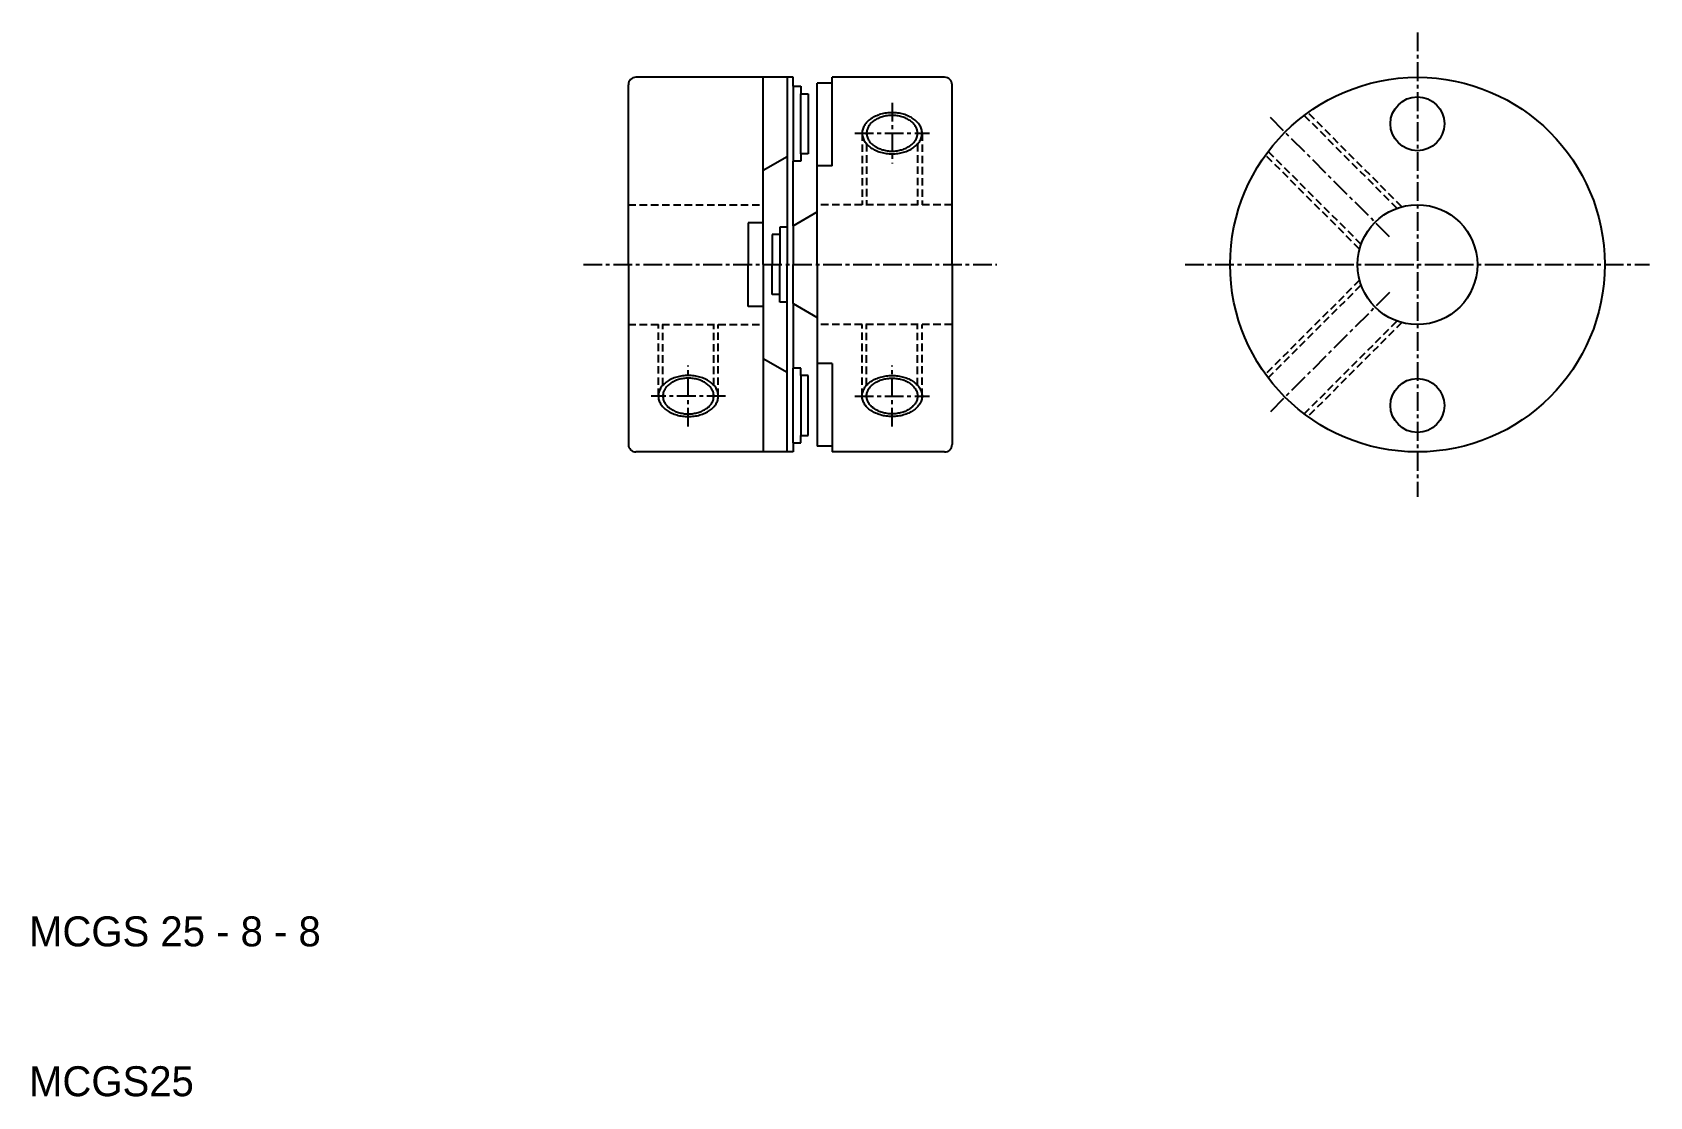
# Model space of a CAD drawing. Extents: x 0 to 108, y 0 to 71.
import ezdxf

# ---------------------------------------------------------------- set-up
doc = ezdxf.new("R2010")
doc.units = 0
doc.linetypes.add('CENTER', pattern=[2, 1.25, -0.25, 0.25, -0.25])
doc.linetypes.add('DASHED', pattern=[0.75, 0.5, -0.25])
doc.layers.get('0').update_dxf_attribs({"linetype": 'CONTINUOUS'})
doc.layers.add('CENTER', color=1, linetype='CENTER')

msp = doc.modelspace()

# ---------------------------------------------------------------- linework, layer by layer
at = {"color": 7, "linetype": 'CONTINUOUS'}
for p, q in [((40, 55.49), (40, 67.49)), ((50.6, 67.99), (40.5, 67.99)), ((49, 61.77), (49, 67.99)), ((50.6, 67.99), (50.6, 55.49)), ((51, 67.99), (50.6, 67.99)), ((51, 67.39), (51, 67.99)), ((51, 67.39), (51, 62.39)), ((51, 67.39), (51.5, 67.39)), ((51.5, 67.39), (51.5, 66.89)), ((52.6, 59.01), (52.6, 67.61)), ((53.6, 67.61), (52.6, 67.61)), ((61.1, 67.99), (53.6, 67.99)), ((53.6, 67.61), (53.6, 67.99)), ((53.6, 62.09), (53.6, 67.61)), ((61.6, 55.49), (61.6, 67.49)), ((51.5, 66.89), (52, 66.89)), ((51.5, 62.89), (51.5, 66.89)), ((52, 66.89), (52, 62.89)), ((50.6, 62.69), (49, 61.77)), ((51.5, 62.89), (51.5, 62.39)), ((52, 62.89), (51.5, 62.89)), ((49, 55.49), (49, 61.77)), ((51, 58.09), (51, 62.39)), ((51.5, 62.39), (51, 62.39)), ((53.6, 62.09), (52.6, 62.09)), ((49, 58.29), (48, 58.29)), ((48, 58.29), (48, 55.49)), ((51, 58.09), (52.6, 59.01)), ((52.6, 55.49), (52.6, 59.01)), ((50.1, 57.49), (49.6, 57.49)), ((49.6, 57.49), (49.6, 55.49)), ((50.6, 57.99), (50.1, 57.99)), ((50.1, 57.99), (50.1, 55.49)), ((51, 58.09), (51, 55.49)), ((40, 55.49), (40, 43.49)), ((48, 52.69), (48, 55.49)), ((49, 55.49), (49, 49.21)), ((49.6, 53.49), (49.6, 55.49)), ((50.1, 52.99), (50.1, 55.49)), ((50.6, 42.99), (50.6, 55.49)), ((51, 52.89), (51, 55.49)), ((52.6, 55.49), (52.6, 51.97)), ((61.6, 55.49), (61.6, 43.49)), ((50.1, 53.49), (49.6, 53.49)), ((50.6, 52.99), (50.1, 52.99)), ((49, 52.69), (48, 52.69)), ((51, 52.89), (52.6, 51.97)), ((51, 52.89), (51, 48.59)), ((52.6, 51.97), (52.6, 43.37)), ((49, 49.21), (49, 42.99)), ((50.6, 48.29), (49, 49.21)), ((51, 43.59), (51, 48.59)), ((51.5, 48.59), (51, 48.59)), ((51.5, 48.09), (51.5, 48.59)), ((53.6, 48.89), (52.6, 48.89)), ((53.6, 48.89), (53.6, 43.37)), ((52, 48.09), (51.5, 48.09)), ((51.5, 48.09), (51.5, 44.09)), ((52, 44.09), (52, 48.09)), ((51, 43.59), (51.5, 43.59)), ((51, 43.59), (51, 42.99)), ((51.5, 43.59), (51.5, 44.09)), ((51.5, 44.09), (52, 44.09)), ((53.6, 43.37), (52.6, 43.37)), ((53.6, 43.37), (53.6, 42.99)), ((50.6, 42.99), (40.5, 42.99)), ((51, 42.99), (50.6, 42.99)), ((61.1, 42.99), (53.6, 42.99))]:
    msp.add_line(p, q, dxfattribs=at)
at = {"color": 3, "linetype": 'DASHED'}
for p, q in [((85.1, 65.45), (91.3, 59.25)), ((91.62, 59.35), (85.35, 65.63)), ((55.6, 64.26), (55.6, 59.49)), ((59.6, 64.26), (59.6, 59.49)), ((55.9, 63.54), (55.9, 59.49)), ((59.3, 63.54), (59.3, 59.49)), ((88.8, 56.53), (82.52, 62.8)), ((82.7, 63.04), (88.9, 56.85)), ((40, 59.49), (49, 59.49)), ((61.6, 59.49), (52.6, 59.49)), ((88.8, 54.45), (82.52, 48.18)), ((82.7, 47.94), (88.9, 54.13)), ((40, 51.49), (49, 51.49)), ((42, 46.72), (42, 51.49)), ((42.3, 47.44), (42.3, 51.49)), ((45.7, 47.44), (45.7, 51.49)), ((46, 46.72), (46, 51.49)), ((61.6, 51.49), (52.6, 51.49)), ((55.6, 46.72), (55.6, 51.49)), ((55.9, 47.44), (55.9, 51.49)), ((59.3, 47.44), (59.3, 51.49)), ((59.6, 46.72), (59.6, 51.49)), ((85.1, 45.53), (91.3, 51.73)), ((91.62, 51.63), (85.35, 45.35))]:
    msp.add_line(p, q, dxfattribs=at)
at = {"color": 3, "linetype": 'CONTINUOUS'}
for points in [[(55.6, 64.26, 0), (55.6, 64.19, 0), (55.61, 64.12, 0), (55.62, 64.06, 0), (55.64, 63.99, 0), (55.66, 63.92, 0), (55.69, 63.86, 0), (55.72, 63.8, 0), (55.75, 63.73, 0), (55.79, 63.67, 0), (55.84, 63.61, 0), (55.88, 63.55, 0), (55.94, 63.5, 0), (55.99, 63.44, 0), (56.05, 63.39, 0), (56.12, 63.34, 0), (56.19, 63.29, 0), (56.26, 63.24, 0), (56.33, 63.2, 0), (56.41, 63.16, 0), (56.49, 63.12, 0), (56.57, 63.08, 0), (56.66, 63.05, 0), (56.74, 63.02, 0), (56.83, 62.99, 0), (56.93, 62.97, 0), (57.02, 62.95, 0), (57.11, 62.93, 0), (57.21, 62.91, 0), (57.31, 62.9, 0), (57.4, 62.89, 0), (57.5, 62.89, 0), (57.6, 62.89, 0), (57.7, 62.89, 0), (57.8, 62.89, 0), (57.89, 62.9, 0), (57.99, 62.91, 0), (58.09, 62.93, 0), (58.18, 62.95, 0), (58.27, 62.97, 0), (58.37, 62.99, 0), (58.46, 63.02, 0), (58.54, 63.05, 0), (58.63, 63.08, 0), (58.71, 63.12, 0), (58.79, 63.16, 0), (58.87, 63.2, 0), (58.94, 63.24, 0), (59.01, 63.29, 0), (59.08, 63.34, 0), (59.15, 63.39, 0), (59.21, 63.44, 0), (59.26, 63.5, 0), (59.32, 63.55, 0), (59.36, 63.61, 0), (59.41, 63.67, 0), (59.45, 63.73, 0), (59.48, 63.8, 0), (59.51, 63.86, 0), (59.54, 63.92, 0), (59.56, 63.99, 0), (59.58, 64.06, 0), (59.59, 64.12, 0), (59.6, 64.19, 0), (59.6, 64.26, 0), (59.6, 64.33, 0), (59.59, 64.39, 0), (59.58, 64.46, 0), (59.56, 64.53, 0), (59.54, 64.59, 0), (59.51, 64.66, 0), (59.48, 64.72, 0), (59.45, 64.78, 0), (59.41, 64.84, 0), (59.36, 64.9, 0), (59.32, 64.96, 0), (59.26, 65.02, 0), (59.21, 65.07, 0), (59.15, 65.13, 0), (59.08, 65.18, 0), (59.01, 65.23, 0), (58.94, 65.27, 0), (58.87, 65.32, 0), (58.79, 65.36, 0), (58.71, 65.4, 0), (58.63, 65.43, 0), (58.54, 65.47, 0), (58.46, 65.5, 0), (58.37, 65.52, 0), (58.27, 65.55, 0), (58.18, 65.57, 0), (58.09, 65.59, 0), (57.99, 65.6, 0), (57.89, 65.61, 0), (57.8, 65.62, 0), (57.7, 65.63, 0), (57.6, 65.63, 0), (57.5, 65.63, 0), (57.4, 65.62, 0), (57.31, 65.61, 0), (57.21, 65.6, 0), (57.11, 65.59, 0), (57.02, 65.57, 0), (56.93, 65.55, 0), (56.83, 65.52, 0), (56.74, 65.5, 0), (56.66, 65.47, 0), (56.57, 65.43, 0), (56.49, 65.4, 0), (56.41, 65.36, 0), (56.33, 65.32, 0), (56.26, 65.27, 0), (56.19, 65.23, 0), (56.12, 65.18, 0), (56.05, 65.13, 0), (55.99, 65.07, 0), (55.94, 65.02, 0), (55.88, 64.96, 0), (55.84, 64.9, 0), (55.79, 64.84, 0), (55.75, 64.78, 0), (55.72, 64.72, 0), (55.69, 64.66, 0), (55.66, 64.59, 0), (55.64, 64.53, 0), (55.62, 64.46, 0), (55.61, 64.39, 0), (55.6, 64.33, 0), (55.6, 64.26, 0)], [(46, 46.72, 0), (46, 46.79, 0), (45.99, 46.86, 0), (45.98, 46.92, 0), (45.96, 46.99, 0), (45.94, 47.05, 0), (45.91, 47.12, 0), (45.88, 47.18, 0), (45.85, 47.25, 0), (45.81, 47.31, 0), (45.76, 47.37, 0), (45.72, 47.43, 0), (45.66, 47.48, 0), (45.61, 47.54, 0), (45.55, 47.59, 0), (45.48, 47.64, 0), (45.41, 47.69, 0), (45.34, 47.74, 0), (45.27, 47.78, 0), (45.19, 47.82, 0), (45.11, 47.86, 0), (45.03, 47.9, 0), (44.94, 47.93, 0), (44.86, 47.96, 0), (44.77, 47.99, 0), (44.67, 48.01, 0), (44.58, 48.03, 0), (44.49, 48.05, 0), (44.39, 48.07, 0), (44.29, 48.08, 0), (44.2, 48.09, 0), (44.1, 48.09, 0), (44, 48.09, 0), (43.9, 48.09, 0), (43.8, 48.09, 0), (43.71, 48.08, 0), (43.61, 48.07, 0), (43.51, 48.05, 0), (43.42, 48.03, 0), (43.33, 48.01, 0), (43.23, 47.99, 0), (43.14, 47.96, 0), (43.06, 47.93, 0), (42.97, 47.9, 0), (42.89, 47.86, 0), (42.81, 47.82, 0), (42.73, 47.78, 0), (42.66, 47.74, 0), (42.59, 47.69, 0), (42.52, 47.64, 0), (42.45, 47.59, 0), (42.39, 47.54, 0), (42.34, 47.48, 0), (42.28, 47.43, 0), (42.24, 47.37, 0), (42.19, 47.31, 0), (42.15, 47.25, 0), (42.12, 47.18, 0), (42.09, 47.12, 0), (42.06, 47.05, 0), (42.04, 46.99, 0), (42.02, 46.92, 0), (42.01, 46.86, 0), (42, 46.79, 0), (42, 46.72, 0), (42, 46.65, 0), (42.01, 46.59, 0), (42.02, 46.52, 0), (42.04, 46.45, 0), (42.06, 46.39, 0), (42.09, 46.32, 0), (42.12, 46.26, 0), (42.15, 46.2, 0), (42.19, 46.14, 0), (42.24, 46.08, 0), (42.28, 46.02, 0), (42.34, 45.96, 0), (42.39, 45.91, 0), (42.45, 45.85, 0), (42.52, 45.8, 0), (42.59, 45.75, 0), (42.66, 45.71, 0), (42.73, 45.66, 0), (42.81, 45.62, 0), (42.89, 45.58, 0), (42.97, 45.55, 0), (43.06, 45.51, 0), (43.14, 45.48, 0), (43.23, 45.46, 0), (43.33, 45.43, 0), (43.42, 45.41, 0), (43.51, 45.39, 0), (43.61, 45.38, 0), (43.71, 45.37, 0), (43.8, 45.36, 0), (43.9, 45.35, 0), (44, 45.35, 0), (44.1, 45.35, 0), (44.2, 45.36, 0), (44.29, 45.37, 0), (44.39, 45.38, 0), (44.49, 45.39, 0), (44.58, 45.41, 0), (44.67, 45.43, 0), (44.77, 45.46, 0), (44.86, 45.48, 0), (44.94, 45.51, 0), (45.03, 45.55, 0), (45.11, 45.58, 0), (45.19, 45.62, 0), (45.27, 45.66, 0), (45.34, 45.71, 0), (45.41, 45.75, 0), (45.48, 45.8, 0), (45.55, 45.85, 0), (45.61, 45.91, 0), (45.66, 45.96, 0), (45.72, 46.02, 0), (45.76, 46.08, 0), (45.81, 46.14, 0), (45.85, 46.2, 0), (45.88, 46.26, 0), (45.91, 46.32, 0), (45.94, 46.39, 0), (45.96, 46.45, 0), (45.98, 46.52, 0), (45.99, 46.59, 0), (46, 46.65, 0), (46, 46.72, 0)], [(55.6, 46.72, 0), (55.6, 46.79, 0), (55.61, 46.86, 0), (55.62, 46.92, 0), (55.64, 46.99, 0), (55.66, 47.05, 0), (55.69, 47.12, 0), (55.72, 47.18, 0), (55.75, 47.25, 0), (55.79, 47.31, 0), (55.84, 47.37, 0), (55.88, 47.43, 0), (55.94, 47.48, 0), (55.99, 47.54, 0), (56.05, 47.59, 0), (56.12, 47.64, 0), (56.19, 47.69, 0), (56.26, 47.74, 0), (56.33, 47.78, 0), (56.41, 47.82, 0), (56.49, 47.86, 0), (56.57, 47.9, 0), (56.66, 47.93, 0), (56.74, 47.96, 0), (56.83, 47.99, 0), (56.93, 48.01, 0), (57.02, 48.03, 0), (57.11, 48.05, 0), (57.21, 48.07, 0), (57.31, 48.08, 0), (57.4, 48.09, 0), (57.5, 48.09, 0), (57.6, 48.09, 0), (57.7, 48.09, 0), (57.8, 48.09, 0), (57.89, 48.08, 0), (57.99, 48.07, 0), (58.09, 48.05, 0), (58.18, 48.03, 0), (58.27, 48.01, 0), (58.37, 47.99, 0), (58.46, 47.96, 0), (58.54, 47.93, 0), (58.63, 47.9, 0), (58.71, 47.86, 0), (58.79, 47.82, 0), (58.87, 47.78, 0), (58.94, 47.74, 0), (59.01, 47.69, 0), (59.08, 47.64, 0), (59.15, 47.59, 0), (59.21, 47.54, 0), (59.26, 47.48, 0), (59.32, 47.43, 0), (59.36, 47.37, 0), (59.41, 47.31, 0), (59.45, 47.25, 0), (59.48, 47.18, 0), (59.51, 47.12, 0), (59.54, 47.05, 0), (59.56, 46.99, 0), (59.58, 46.92, 0), (59.59, 46.86, 0), (59.6, 46.79, 0), (59.6, 46.72, 0), (59.6, 46.65, 0), (59.59, 46.59, 0), (59.58, 46.52, 0), (59.56, 46.45, 0), (59.54, 46.39, 0), (59.51, 46.32, 0), (59.48, 46.26, 0), (59.45, 46.2, 0), (59.41, 46.14, 0), (59.36, 46.08, 0), (59.32, 46.02, 0), (59.26, 45.96, 0), (59.21, 45.91, 0), (59.15, 45.85, 0), (59.08, 45.8, 0), (59.01, 45.75, 0), (58.94, 45.71, 0), (58.87, 45.66, 0), (58.79, 45.62, 0), (58.71, 45.58, 0), (58.63, 45.55, 0), (58.54, 45.51, 0), (58.46, 45.48, 0), (58.37, 45.46, 0), (58.27, 45.43, 0), (58.18, 45.41, 0), (58.09, 45.39, 0), (57.99, 45.38, 0), (57.89, 45.37, 0), (57.8, 45.36, 0), (57.7, 45.35, 0), (57.6, 45.35, 0), (57.5, 45.35, 0), (57.4, 45.36, 0), (57.31, 45.37, 0), (57.21, 45.38, 0), (57.11, 45.39, 0), (57.02, 45.41, 0), (56.93, 45.43, 0), (56.83, 45.46, 0), (56.74, 45.48, 0), (56.66, 45.51, 0), (56.57, 45.55, 0), (56.49, 45.58, 0), (56.41, 45.62, 0), (56.33, 45.66, 0), (56.26, 45.71, 0), (56.19, 45.75, 0), (56.12, 45.8, 0), (56.05, 45.85, 0), (55.99, 45.91, 0), (55.94, 45.96, 0), (55.88, 46.02, 0), (55.84, 46.08, 0), (55.79, 46.14, 0), (55.75, 46.2, 0), (55.72, 46.26, 0), (55.69, 46.32, 0), (55.66, 46.39, 0), (55.64, 46.45, 0), (55.62, 46.52, 0), (55.61, 46.59, 0), (55.6, 46.65, 0), (55.6, 46.72, 0)]]:
    msp.add_polyline3d(points, dxfattribs=at)
at = {"color": 7, "linetype": 'CONTINUOUS'}
for points in [[(55.9, 64.26, 0), (55.9, 64.2, 0), (55.91, 64.14, 0), (55.92, 64.08, 0), (55.93, 64.03, 0), (55.95, 63.97, 0), (55.97, 63.91, 0), (56, 63.86, 0), (56.03, 63.8, 0), (56.06, 63.75, 0), (56.1, 63.7, 0), (56.14, 63.65, 0), (56.19, 63.6, 0), (56.23, 63.55, 0), (56.29, 63.5, 0), (56.34, 63.46, 0), (56.4, 63.42, 0), (56.46, 63.38, 0), (56.52, 63.34, 0), (56.59, 63.3, 0), (56.66, 63.27, 0), (56.73, 63.24, 0), (56.8, 63.21, 0), (56.87, 63.18, 0), (56.95, 63.16, 0), (57.03, 63.14, 0), (57.11, 63.12, 0), (57.19, 63.1, 0), (57.27, 63.09, 0), (57.35, 63.08, 0), (57.43, 63.07, 0), (57.52, 63.07, 0), (57.6, 63.07, 0), (57.68, 63.07, 0), (57.77, 63.07, 0), (57.85, 63.08, 0), (57.93, 63.09, 0), (58.01, 63.1, 0), (58.09, 63.12, 0), (58.17, 63.14, 0), (58.25, 63.16, 0), (58.33, 63.18, 0), (58.4, 63.21, 0), (58.47, 63.24, 0), (58.54, 63.27, 0), (58.61, 63.3, 0), (58.68, 63.34, 0), (58.74, 63.38, 0), (58.8, 63.42, 0), (58.86, 63.46, 0), (58.91, 63.5, 0), (58.97, 63.55, 0), (59.01, 63.6, 0), (59.06, 63.65, 0), (59.1, 63.7, 0), (59.14, 63.75, 0), (59.17, 63.8, 0), (59.2, 63.86, 0), (59.23, 63.91, 0), (59.25, 63.97, 0), (59.27, 64.03, 0), (59.28, 64.08, 0), (59.29, 64.14, 0), (59.3, 64.2, 0), (59.3, 64.26, 0), (59.3, 64.32, 0), (59.29, 64.37, 0), (59.28, 64.43, 0), (59.27, 64.49, 0), (59.25, 64.55, 0), (59.23, 64.6, 0), (59.2, 64.66, 0), (59.17, 64.71, 0), (59.14, 64.77, 0), (59.1, 64.82, 0), (59.06, 64.87, 0), (59.01, 64.92, 0), (58.97, 64.97, 0), (58.91, 65.01, 0), (58.86, 65.06, 0), (58.8, 65.1, 0), (58.74, 65.14, 0), (58.68, 65.18, 0), (58.61, 65.21, 0), (58.54, 65.25, 0), (58.47, 65.28, 0), (58.4, 65.31, 0), (58.33, 65.33, 0), (58.25, 65.36, 0), (58.17, 65.38, 0), (58.09, 65.4, 0), (58.01, 65.41, 0), (57.93, 65.43, 0), (57.85, 65.44, 0), (57.77, 65.44, 0), (57.68, 65.45, 0), (57.6, 65.45, 0), (57.52, 65.45, 0), (57.43, 65.44, 0), (57.35, 65.44, 0), (57.27, 65.43, 0), (57.19, 65.41, 0), (57.11, 65.4, 0), (57.03, 65.38, 0), (56.95, 65.36, 0), (56.87, 65.33, 0), (56.8, 65.31, 0), (56.73, 65.28, 0), (56.66, 65.25, 0), (56.59, 65.21, 0), (56.52, 65.18, 0), (56.46, 65.14, 0), (56.4, 65.1, 0), (56.34, 65.06, 0), (56.29, 65.01, 0), (56.23, 64.97, 0), (56.19, 64.92, 0), (56.14, 64.87, 0), (56.1, 64.82, 0), (56.06, 64.77, 0), (56.03, 64.71, 0), (56, 64.66, 0), (55.97, 64.6, 0), (55.95, 64.55, 0), (55.93, 64.49, 0), (55.92, 64.43, 0), (55.91, 64.37, 0), (55.9, 64.32, 0), (55.9, 64.26, 0)], [(45.7, 46.72, 0), (45.7, 46.78, 0), (45.69, 46.84, 0), (45.68, 46.9, 0), (45.67, 46.95, 0), (45.65, 47.01, 0), (45.63, 47.07, 0), (45.6, 47.12, 0), (45.57, 47.18, 0), (45.54, 47.23, 0), (45.5, 47.28, 0), (45.46, 47.33, 0), (45.41, 47.38, 0), (45.37, 47.43, 0), (45.31, 47.48, 0), (45.26, 47.52, 0), (45.2, 47.56, 0), (45.14, 47.6, 0), (45.08, 47.64, 0), (45.01, 47.68, 0), (44.94, 47.71, 0), (44.87, 47.74, 0), (44.8, 47.77, 0), (44.73, 47.8, 0), (44.65, 47.82, 0), (44.57, 47.84, 0), (44.49, 47.86, 0), (44.41, 47.88, 0), (44.33, 47.89, 0), (44.25, 47.9, 0), (44.17, 47.91, 0), (44.08, 47.91, 0), (44, 47.91, 0), (43.92, 47.91, 0), (43.83, 47.91, 0), (43.75, 47.9, 0), (43.67, 47.89, 0), (43.59, 47.88, 0), (43.51, 47.86, 0), (43.43, 47.84, 0), (43.35, 47.82, 0), (43.27, 47.8, 0), (43.2, 47.77, 0), (43.13, 47.74, 0), (43.06, 47.71, 0), (42.99, 47.68, 0), (42.92, 47.64, 0), (42.86, 47.6, 0), (42.8, 47.56, 0), (42.74, 47.52, 0), (42.69, 47.48, 0), (42.63, 47.43, 0), (42.59, 47.38, 0), (42.54, 47.33, 0), (42.5, 47.28, 0), (42.46, 47.23, 0), (42.43, 47.18, 0), (42.4, 47.12, 0), (42.37, 47.07, 0), (42.35, 47.01, 0), (42.33, 46.95, 0), (42.32, 46.9, 0), (42.31, 46.84, 0), (42.3, 46.78, 0), (42.3, 46.72, 0), (42.3, 46.66, 0), (42.31, 46.61, 0), (42.32, 46.55, 0), (42.33, 46.49, 0), (42.35, 46.43, 0), (42.37, 46.38, 0), (42.4, 46.32, 0), (42.43, 46.27, 0), (42.46, 46.21, 0), (42.5, 46.16, 0), (42.54, 46.11, 0), (42.59, 46.06, 0), (42.63, 46.01, 0), (42.69, 45.97, 0), (42.74, 45.92, 0), (42.8, 45.88, 0), (42.86, 45.84, 0), (42.92, 45.8, 0), (42.99, 45.77, 0), (43.06, 45.73, 0), (43.13, 45.7, 0), (43.2, 45.67, 0), (43.27, 45.65, 0), (43.35, 45.62, 0), (43.43, 45.6, 0), (43.51, 45.58, 0), (43.59, 45.57, 0), (43.67, 45.55, 0), (43.75, 45.54, 0), (43.83, 45.54, 0), (43.92, 45.53, 0), (44, 45.53, 0), (44.08, 45.53, 0), (44.17, 45.54, 0), (44.25, 45.54, 0), (44.33, 45.55, 0), (44.41, 45.57, 0), (44.49, 45.58, 0), (44.57, 45.6, 0), (44.65, 45.62, 0), (44.73, 45.65, 0), (44.8, 45.67, 0), (44.87, 45.7, 0), (44.94, 45.73, 0), (45.01, 45.77, 0), (45.08, 45.8, 0), (45.14, 45.84, 0), (45.2, 45.88, 0), (45.26, 45.92, 0), (45.31, 45.97, 0), (45.37, 46.01, 0), (45.41, 46.06, 0), (45.46, 46.11, 0), (45.5, 46.16, 0), (45.54, 46.21, 0), (45.57, 46.27, 0), (45.6, 46.32, 0), (45.63, 46.38, 0), (45.65, 46.43, 0), (45.67, 46.49, 0), (45.68, 46.55, 0), (45.69, 46.61, 0), (45.7, 46.66, 0), (45.7, 46.72, 0)], [(55.9, 46.72, 0), (55.9, 46.78, 0), (55.91, 46.84, 0), (55.92, 46.9, 0), (55.93, 46.95, 0), (55.95, 47.01, 0), (55.97, 47.07, 0), (56, 47.12, 0), (56.03, 47.18, 0), (56.06, 47.23, 0), (56.1, 47.28, 0), (56.14, 47.33, 0), (56.19, 47.38, 0), (56.23, 47.43, 0), (56.29, 47.48, 0), (56.34, 47.52, 0), (56.4, 47.56, 0), (56.46, 47.6, 0), (56.52, 47.64, 0), (56.59, 47.68, 0), (56.66, 47.71, 0), (56.73, 47.74, 0), (56.8, 47.77, 0), (56.87, 47.8, 0), (56.95, 47.82, 0), (57.03, 47.84, 0), (57.11, 47.86, 0), (57.19, 47.88, 0), (57.27, 47.89, 0), (57.35, 47.9, 0), (57.43, 47.91, 0), (57.52, 47.91, 0), (57.6, 47.91, 0), (57.68, 47.91, 0), (57.77, 47.91, 0), (57.85, 47.9, 0), (57.93, 47.89, 0), (58.01, 47.88, 0), (58.09, 47.86, 0), (58.17, 47.84, 0), (58.25, 47.82, 0), (58.33, 47.8, 0), (58.4, 47.77, 0), (58.47, 47.74, 0), (58.54, 47.71, 0), (58.61, 47.68, 0), (58.68, 47.64, 0), (58.74, 47.6, 0), (58.8, 47.56, 0), (58.86, 47.52, 0), (58.91, 47.48, 0), (58.97, 47.43, 0), (59.01, 47.38, 0), (59.06, 47.33, 0), (59.1, 47.28, 0), (59.14, 47.23, 0), (59.17, 47.18, 0), (59.2, 47.12, 0), (59.23, 47.07, 0), (59.25, 47.01, 0), (59.27, 46.95, 0), (59.28, 46.9, 0), (59.29, 46.84, 0), (59.3, 46.78, 0), (59.3, 46.72, 0), (59.3, 46.66, 0), (59.29, 46.61, 0), (59.28, 46.55, 0), (59.27, 46.49, 0), (59.25, 46.43, 0), (59.23, 46.38, 0), (59.2, 46.32, 0), (59.17, 46.27, 0), (59.14, 46.21, 0), (59.1, 46.16, 0), (59.06, 46.11, 0), (59.01, 46.06, 0), (58.97, 46.01, 0), (58.91, 45.97, 0), (58.86, 45.92, 0), (58.8, 45.88, 0), (58.74, 45.84, 0), (58.68, 45.8, 0), (58.61, 45.77, 0), (58.54, 45.73, 0), (58.47, 45.7, 0), (58.4, 45.67, 0), (58.33, 45.65, 0), (58.25, 45.62, 0), (58.17, 45.6, 0), (58.09, 45.58, 0), (58.01, 45.57, 0), (57.93, 45.55, 0), (57.85, 45.54, 0), (57.77, 45.54, 0), (57.68, 45.53, 0), (57.6, 45.53, 0), (57.52, 45.53, 0), (57.43, 45.54, 0), (57.35, 45.54, 0), (57.27, 45.55, 0), (57.19, 45.57, 0), (57.11, 45.58, 0), (57.03, 45.6, 0), (56.95, 45.62, 0), (56.87, 45.65, 0), (56.8, 45.67, 0), (56.73, 45.7, 0), (56.66, 45.73, 0), (56.59, 45.77, 0), (56.52, 45.8, 0), (56.46, 45.84, 0), (56.4, 45.88, 0), (56.34, 45.92, 0), (56.29, 45.97, 0), (56.23, 46.01, 0), (56.19, 46.06, 0), (56.14, 46.11, 0), (56.1, 46.16, 0), (56.06, 46.21, 0), (56.03, 46.27, 0), (56, 46.32, 0), (55.97, 46.38, 0), (55.95, 46.43, 0), (55.93, 46.49, 0), (55.92, 46.55, 0), (55.91, 46.61, 0), (55.9, 46.66, 0), (55.9, 46.72, 0)]]:
    msp.add_polyline3d(points, dxfattribs=at)
for centre, radius in [((92.66, 55.49), 12.5), ((92.66, 64.89), 1.8), ((92.66, 55.49), 4), ((92.66, 46.09), 1.8)]:
    msp.add_circle(centre, radius, dxfattribs=at)
for centre, start, end in [((40.5, 67.49), 90, 180), ((61.1, 67.49), 0, 90), ((40.5, 43.49), 180, 270), ((61.1, 43.49), 270, 0)]:
    msp.add_arc(centre, 0.5, start, end, dxfattribs=at)
at = {"layer": 'CENTER', "color": 1, "linetype": 'CENTER'}
for p, q in [((92.66, 70.99), (92.66, 39.99)), ((57.6, 66.29), (57.6, 62.23)), ((90.8, 57.35), (82.76, 65.39)), ((55.11, 64.26), (60.09, 64.26)), ((37, 55.49), (64.6, 55.49)), ((77.16, 55.49), (108.16, 55.49)), ((90.8, 53.63), (82.76, 45.59)), ((44, 44.69), (44, 48.75)), ((57.6, 44.69), (57.6, 48.75)), ((46.49, 46.72), (41.51, 46.72)), ((55.11, 46.72), (60.09, 46.72))]:
    msp.add_line(p, q, dxfattribs=at)

# ---------------------------------------------------------------- texts
at = {"color": 7, "linetype": 'CONTINUOUS'}
for s, p in [('MCGS 25 - 8 - 8', (0, 10)), ('MCGS25', (0, 0))]:
    msp.add_text(s, height=2, dxfattribs=at).set_placement(p)

doc.saveas('drawing.dxf')
